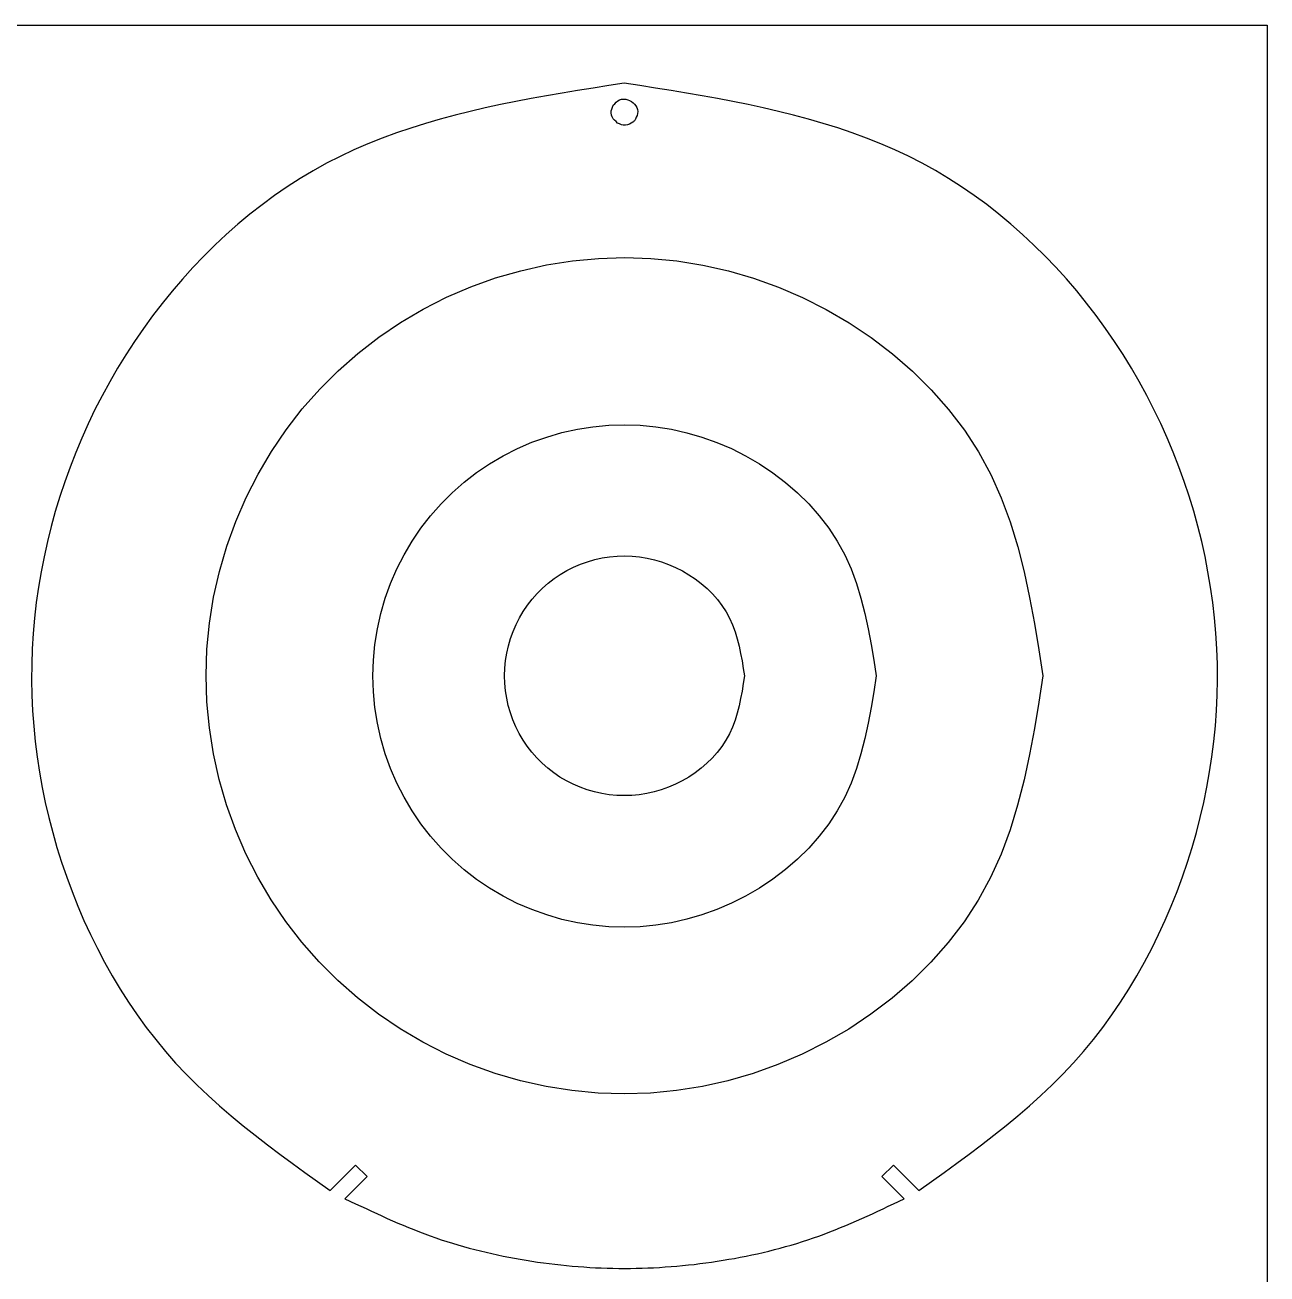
# Model space of a CAD drawing. Extents: x -314 to 250, y -186 to 186.
# Drawn here: x 34.5 to 249.8, y -30.5 to 186.1 of the extents above; entities that cross this region are included whole.
import ezdxf

# ---------------------------------------------------------------- set-up
doc = ezdxf.new("R2010")
doc.units = 0
doc.header["$MEASUREMENT"] = 0
doc.layers.get('0').update_dxf_attribs({"linetype": 'CONTINUOUS'})

msp = doc.modelspace()

# ---------------------------------------------------------------- linework, layer by layer
for p, q in [((-122.45, 186.12), (249.8, 186.12)), ((249.8, 186.12), (249.8, -186.12)), ((135.68, 175.62), (132.98, 175.19)), ((138.38, 176.04), (135.68, 175.62)), ((141.08, 175.62), (138.38, 176.04)), ((143.78, 175.19), (141.08, 175.62)), ((122.23, 173.36), (119.57, 172.85)), ((124.91, 173.84), (122.23, 173.36)), ((127.59, 174.31), (124.91, 173.84)), ((130.28, 174.75), (127.59, 174.31)), ((132.98, 175.19), (130.28, 174.75)), ((146.48, 174.76), (143.78, 175.19)), ((149.17, 174.31), (146.48, 174.76)), ((151.86, 173.85), (149.17, 174.31)), ((154.53, 173.36), (151.86, 173.85)), ((157.2, 172.85), (154.53, 173.36)), ((114.28, 171.74), (111.67, 171.13)), ((116.92, 172.31), (114.28, 171.74)), ((119.57, 172.85), (116.92, 172.31)), ((136.12, 170.86), (136.13, 171.21)), ((136.13, 171.21), (136.21, 171.55)), ((136.21, 171.55), (136.32, 171.88)), ((136.32, 171.88), (136.46, 172.21)), ((136.46, 172.21), (136.71, 172.47)), ((136.71, 172.47), (136.96, 172.73)), ((136.96, 172.73), (137.24, 172.95)), ((137.24, 172.95), (137.56, 173.12)), ((137.56, 173.12), (137.91, 173.23)), ((137.91, 173.23), (138.27, 173.28)), ((138.27, 173.28), (138.62, 173.26)), ((138.62, 173.26), (138.97, 173.17)), ((138.97, 173.17), (139.3, 173.03)), ((139.3, 173.03), (139.63, 172.87)), ((139.63, 172.87), (139.9, 172.64)), ((139.9, 172.64), (140.15, 172.39)), ((140.15, 172.39), (140.37, 172.12)), ((140.37, 172.12), (140.54, 171.82)), ((140.54, 171.82), (140.66, 171.48)), ((140.66, 171.48), (140.7, 171.12)), ((159.85, 172.32), (157.2, 172.85)), ((162.48, 171.75), (159.85, 172.32)), ((165.1, 171.14), (162.48, 171.75)), ((103.92, 169.05), (101.39, 168.25)), ((106.48, 169.79), (103.92, 169.05)), ((109.06, 170.48), (106.48, 169.79)), ((111.67, 171.13), (109.06, 170.48)), ((136.18, 170.51), (136.12, 170.86)), ((136.3, 170.17), (136.18, 170.51)), ((136.47, 169.87), (136.3, 170.17)), ((136.69, 169.6), (136.47, 169.87)), ((136.94, 169.36), (136.69, 169.6)), ((137.21, 169.12), (136.94, 169.36)), ((137.54, 168.96), (137.21, 169.12)), ((139.58, 169.09), (139.27, 168.91)), ((139.88, 169.29), (139.58, 169.09)), ((139.97, 169.35), (139.88, 169.29)), ((140.06, 169.42), (139.97, 169.35)), ((140.14, 169.5), (140.06, 169.42)), ((140.2, 169.59), (140.14, 169.5)), ((140.25, 169.69), (140.2, 169.59)), ((140.3, 169.79), (140.25, 169.69)), ((140.45, 170.11), (140.3, 169.79)), ((140.59, 170.44), (140.45, 170.11)), ((140.68, 170.77), (140.59, 170.44)), ((140.7, 171.12), (140.68, 170.77)), ((167.71, 170.49), (165.1, 171.14)), ((170.29, 169.8), (167.71, 170.49)), ((172.85, 169.06), (170.29, 169.8)), ((175.38, 168.26), (172.85, 169.06)), ((98.88, 167.4), (96.4, 166.48)), ((101.39, 168.25), (98.88, 167.4)), ((137.87, 168.82), (137.54, 168.96)), ((138.21, 168.74), (137.87, 168.82)), ((138.57, 168.73), (138.21, 168.74)), ((138.93, 168.79), (138.57, 168.73)), ((139.27, 168.91), (138.93, 168.79)), ((177.9, 167.41), (175.38, 168.26)), ((180.38, 166.5), (177.9, 167.41)), ((93.94, 165.5), (91.52, 164.45)), ((96.4, 166.48), (93.94, 165.5)), ((182.83, 165.52), (180.38, 166.5)), ((185.26, 164.47), (182.83, 165.52)), ((89.13, 163.33), (86.78, 162.13)), ((91.52, 164.45), (89.13, 163.33)), ((187.65, 163.35), (185.26, 164.47)), ((190, 162.15), (187.65, 163.35)), ((84.46, 160.85), (82.18, 159.49)), ((86.78, 162.13), (84.46, 160.85)), ((192.32, 160.87), (190, 162.15)), ((194.6, 159.51), (192.32, 160.87)), ((82.18, 159.49), (79.94, 158.05)), ((196.84, 158.07), (194.6, 159.51)), ((77.74, 156.53), (75.59, 154.95)), ((79.94, 158.05), (77.74, 156.53)), ((199.04, 156.56), (196.84, 158.07)), ((201.2, 154.97), (199.04, 156.56)), ((75.59, 154.95), (73.47, 153.29)), ((203.32, 153.32), (201.2, 154.97)), ((73.47, 153.29), (71.4, 151.57)), ((205.39, 151.6), (203.32, 153.32)), ((69.38, 149.78), (67.4, 147.93)), ((71.4, 151.57), (69.38, 149.78)), ((207.41, 149.81), (205.39, 151.6)), ((209.39, 147.96), (207.41, 149.81)), ((67.4, 147.93), (65.48, 146.02)), ((211.32, 146.05), (209.39, 147.96)), ((65.48, 146.02), (63.6, 144.05)), ((124.88, 144.5), (129.38, 145.22)), ((129.38, 145.22), (133.91, 145.65)), ((133.91, 145.65), (138.45, 145.79)), ((138.45, 145.79), (142.99, 145.64)), ((142.99, 145.64), (147.51, 145.2)), ((147.51, 145.2), (151.99, 144.48)), ((213.2, 144.09), (211.32, 146.05)), ((63.6, 144.05), (61.77, 142.03)), ((116.05, 142.24), (120.43, 143.51)), ((120.43, 143.51), (124.88, 144.5)), ((151.99, 144.48), (156.43, 143.48)), ((156.43, 143.48), (160.8, 142.21)), ((215.03, 142.07), (213.2, 144.09)), ((61.77, 142.03), (60, 139.96)), ((111.75, 140.7), (116.05, 142.24)), ((160.8, 142.21), (165.09, 140.67)), ((216.81, 140), (215.03, 142.07)), ((60, 139.96), (58.28, 137.84)), ((103.5, 136.84), (107.56, 138.9)), ((107.56, 138.9), (111.75, 140.7)), ((165.09, 140.67), (169.29, 138.86)), ((169.29, 138.86), (173.39, 136.79)), ((218.53, 137.88), (216.81, 140)), ((58.28, 137.84), (56.61, 135.67)), ((99.57, 134.52), (103.5, 136.84)), ((173.39, 136.79), (177.36, 134.47)), ((220.19, 135.71), (218.53, 137.88)), ((56.61, 135.67), (55.01, 133.46)), ((95.8, 131.96), (99.57, 134.52)), ((177.36, 134.47), (181.19, 131.91)), ((221.8, 133.5), (220.19, 135.71)), ((55.01, 133.46), (53.46, 131.21)), ((223.36, 131.24), (221.8, 133.5)), ((53.46, 131.21), (51.97, 128.92)), ((92.21, 129.16), (95.8, 131.96)), ((181.19, 131.91), (184.85, 129.11)), ((224.85, 128.95), (223.36, 131.24)), ((51.97, 128.92), (50.53, 126.59)), ((88.79, 126.15), (92.21, 129.16)), ((184.85, 129.11), (188.32, 126.09)), ((226.28, 126.62), (224.85, 128.95)), ((50.53, 126.59), (49.17, 124.23)), ((85.57, 122.93), (88.79, 126.15)), ((188.32, 126.09), (191.57, 122.87)), ((227.65, 124.26), (226.28, 126.62)), ((49.17, 124.23), (47.86, 121.83)), ((228.96, 121.87), (227.65, 124.26)), ((47.86, 121.83), (46.62, 119.41)), ((82.55, 119.52), (85.57, 122.93)), ((191.57, 122.87), (194.58, 119.45)), ((230.2, 119.44), (228.96, 121.87)), ((46.62, 119.41), (45.44, 116.96)), ((79.76, 115.92), (82.55, 119.52)), ((194.58, 119.45), (197.33, 115.85)), ((231.38, 116.99), (230.2, 119.44)), ((232.5, 114.51), (231.38, 116.99)), ((45.44, 116.96), (44.33, 114.48)), ((77.2, 112.15), (79.76, 115.92)), ((124.94, 114.66), (127.57, 115.42)), ((127.57, 115.42), (130.25, 116.02)), ((130.25, 116.02), (132.95, 116.45)), ((132.95, 116.45), (135.68, 116.7)), ((135.68, 116.7), (138.41, 116.79)), ((138.41, 116.79), (141.14, 116.7)), ((141.14, 116.7), (143.85, 116.44)), ((143.85, 116.44), (146.55, 116.01)), ((146.55, 116.01), (149.21, 115.41)), ((149.21, 115.41), (151.84, 114.64)), ((197.33, 115.85), (199.78, 112.09)), ((44.33, 114.48), (43.28, 111.97)), ((119.84, 112.65), (122.35, 113.74)), ((122.35, 113.74), (124.94, 114.66)), ((151.84, 114.64), (154.42, 113.72)), ((154.42, 113.72), (156.95, 112.64)), ((233.55, 112.01), (232.5, 114.51)), ((43.28, 111.97), (42.29, 109.45)), ((74.88, 108.23), (77.2, 112.15)), ((115.03, 110.02), (117.39, 111.42)), ((117.39, 111.42), (119.84, 112.65)), ((156.95, 112.64), (159.41, 111.4)), ((159.41, 111.4), (161.8, 110.01)), ((199.78, 112.09), (201.91, 108.17)), ((234.53, 109.48), (233.55, 112.01)), ((42.29, 109.45), (41.37, 106.9)), ((110.6, 106.81), (112.76, 108.48)), ((112.76, 108.48), (115.03, 110.02)), ((161.8, 110.01), (164.11, 108.47)), ((164.11, 108.47), (166.31, 106.79)), ((235.45, 106.94), (234.53, 109.48)), ((41.37, 106.9), (40.52, 104.33)), ((72.81, 104.17), (74.88, 108.23)), ((108.55, 104.99), (110.6, 106.81)), ((166.31, 106.79), (168.4, 104.98)), ((201.91, 108.17), (203.73, 104.1)), ((236.31, 104.37), (235.45, 106.94)), ((40.52, 104.33), (39.74, 101.74)), ((71.01, 99.99), (72.81, 104.17)), ((106.61, 103.06), (108.55, 104.99)), ((168.4, 104.98), (170.36, 103.05)), ((203.73, 104.1), (205.28, 99.92)), ((237.09, 101.78), (236.31, 104.37)), ((104.8, 101.01), (106.61, 103.06)), ((170.36, 103.05), (172.17, 101)), ((39.74, 101.74), (39.02, 99.14)), ((69.46, 95.7), (71.01, 99.99)), ((103.12, 98.84), (104.8, 101.01)), ((172.17, 101), (173.83, 98.84)), ((205.28, 99.92), (206.59, 95.63)), ((237.81, 99.18), (237.09, 101.78)), ((39.02, 99.14), (38.37, 96.52)), ((101.58, 96.58), (103.12, 98.84)), ((173.83, 98.84), (175.3, 96.57)), ((238.47, 96.56), (237.81, 99.18)), ((38.37, 96.52), (37.78, 93.89)), ((68.19, 91.32), (69.46, 95.7)), ((100.19, 94.22), (101.58, 96.58)), ((175.3, 96.57), (176.59, 94.22)), ((206.59, 95.63), (207.7, 91.25)), ((239.05, 93.92), (238.47, 96.56)), ((37.78, 93.89), (37.27, 91.25)), ((98.95, 91.78), (100.19, 94.22)), ((132.01, 93.03), (133.27, 93.39)), ((133.27, 93.39), (134.54, 93.68)), ((134.54, 93.68), (135.83, 93.88)), ((135.83, 93.88), (137.13, 94)), ((137.13, 94), (138.44, 94.04)), ((138.44, 94.04), (139.74, 93.99)), ((139.74, 93.99), (141.03, 93.87)), ((141.03, 93.87), (142.32, 93.66)), ((142.32, 93.66), (143.59, 93.37)), ((143.59, 93.37), (144.84, 93)), ((176.59, 94.22), (177.69, 91.78)), ((239.56, 91.28), (239.05, 93.92)), ((37.27, 91.25), (36.82, 88.59)), ((67.19, 86.88), (68.19, 91.32)), ((97.86, 89.27), (98.95, 91.78)), ((127.28, 90.82), (128.41, 91.49)), ((128.41, 91.49), (129.58, 92.08)), ((129.58, 92.08), (130.78, 92.59)), ((130.78, 92.59), (132.01, 93.03)), ((144.84, 93), (146.07, 92.56)), ((146.07, 92.56), (147.27, 92.04)), ((147.27, 92.04), (148.45, 91.44)), ((148.45, 91.44), (149.59, 90.78)), ((177.69, 91.78), (178.62, 89.26)), ((207.7, 91.25), (208.65, 86.8)), ((240.01, 88.63), (239.56, 91.28)), ((96.94, 86.69), (97.86, 89.27)), ((124.19, 88.42), (125.17, 89.29)), ((125.17, 89.29), (126.2, 90.09)), ((126.2, 90.09), (127.28, 90.82)), ((149.59, 90.78), (150.68, 90.04)), ((150.68, 90.04), (151.73, 89.24)), ((151.73, 89.24), (152.73, 88.37)), ((178.62, 89.26), (179.41, 86.68)), ((36.82, 88.59), (36.45, 85.93)), ((66.47, 82.37), (67.19, 86.88)), ((96.18, 84.05), (96.94, 86.69)), ((122.41, 86.52), (123.27, 87.5)), ((123.27, 87.5), (124.19, 88.42)), ((152.73, 88.37), (153.66, 87.45)), ((153.66, 87.45), (154.52, 86.47)), ((179.41, 86.68), (180.08, 84.05)), ((208.65, 86.8), (209.49, 82.3)), ((240.39, 85.96), (240.01, 88.63)), ((36.45, 85.93), (36.14, 83.26)), ((120.87, 84.41), (121.61, 85.49)), ((121.61, 85.49), (122.41, 86.52)), ((154.52, 86.47), (155.31, 85.43)), ((155.31, 85.43), (156.01, 84.35)), ((240.69, 83.29), (240.39, 85.96)), ((36.14, 83.26), (35.91, 80.59)), ((66.03, 77.84), (66.47, 82.37)), ((95.58, 81.38), (96.18, 84.05)), ((119.62, 82.12), (120.21, 83.28)), ((120.21, 83.28), (120.87, 84.41)), ((156.01, 84.35), (156.62, 83.23)), ((156.62, 83.23), (157.14, 82.07)), ((180.08, 84.05), (180.65, 81.38)), ((240.93, 80.62), (240.69, 83.29)), ((35.91, 80.59), (35.74, 77.91)), ((95.15, 78.67), (95.58, 81.38)), ((118.66, 79.69), (119.1, 80.92)), ((119.1, 80.92), (119.62, 82.12)), ((157.14, 82.07), (157.58, 80.87)), ((157.58, 80.87), (157.96, 79.63)), ((180.65, 81.38), (181.16, 78.67)), ((209.49, 82.3), (210.25, 77.76)), ((241.09, 77.94), (240.93, 80.62)), ((94.88, 75.95), (95.15, 78.67)), ((118.01, 77.16), (118.3, 78.43)), ((118.3, 78.43), (118.66, 79.69)), ((157.96, 79.63), (158.28, 78.38)), ((158.28, 78.38), (158.55, 77.1)), ((181.16, 78.67), (181.61, 75.94)), ((35.74, 77.91), (35.65, 75.23)), ((65.88, 73.28), (66.03, 77.84)), ((94.8, 73.21), (94.88, 75.95)), ((117.68, 74.57), (117.8, 75.87)), ((117.8, 75.87), (118.01, 77.16)), ((158.55, 77.1), (158.79, 75.81)), ((181.61, 75.94), (182.05, 73.21)), ((210.25, 77.76), (210.96, 73.21)), ((241.19, 75.26), (241.09, 77.94)), ((35.65, 75.23), (35.63, 72.55)), ((117.63, 73.26), (117.68, 74.57)), ((158.79, 75.81), (159.01, 74.51)), ((159.01, 74.51), (159.21, 73.21)), ((241.21, 72.57), (241.19, 75.26)), ((35.63, 72.55), (35.68, 69.87)), ((66.02, 68.73), (65.88, 73.28)), ((94.88, 70.47), (94.8, 73.21)), ((117.67, 71.96), (117.63, 73.26)), ((117.79, 70.65), (117.67, 71.96)), ((159.01, 71.9), (158.79, 70.6)), ((159.21, 73.21), (159.01, 71.9)), ((182.05, 73.21), (181.61, 70.47)), ((210.96, 73.21), (210.24, 68.65)), ((241.16, 69.89), (241.21, 72.57)), ((35.68, 69.87), (35.81, 67.19)), ((95.15, 67.74), (94.88, 70.47)), ((117.99, 69.36), (117.79, 70.65)), ((118.27, 68.09), (117.99, 69.36)), ((158.79, 70.6), (158.55, 69.31)), ((181.61, 70.47), (181.16, 67.74)), ((241.04, 67.22), (241.16, 69.89)), ((35.81, 67.19), (36, 64.52)), ((66.46, 64.19), (66.02, 68.73)), ((95.58, 65.03), (95.15, 67.74)), ((118.63, 66.83), (118.27, 68.09)), ((158.28, 68.03), (157.96, 66.78)), ((158.55, 69.31), (158.28, 68.03)), ((181.16, 67.74), (180.65, 65.03)), ((210.24, 68.65), (209.48, 64.12)), ((240.84, 64.54), (241.04, 67.22)), ((96.18, 62.36), (95.58, 65.03)), ((119.07, 65.6), (118.63, 66.83)), ((119.58, 64.4), (119.07, 65.6)), ((157.58, 65.55), (157.13, 64.35)), ((157.96, 66.78), (157.58, 65.55)), ((180.65, 65.03), (180.08, 62.36)), ((36, 64.52), (36.26, 61.85)), ((67.17, 59.69), (66.46, 64.19)), ((120.17, 63.23), (119.58, 64.4)), ((120.83, 62.1), (120.17, 63.23)), ((156.61, 63.19), (156, 62.06)), ((157.13, 64.35), (156.61, 63.19)), ((209.48, 64.12), (208.65, 59.61)), ((240.58, 61.87), (240.84, 64.54)), ((36.26, 61.85), (36.6, 59.19)), ((96.94, 59.73), (96.18, 62.36)), ((121.56, 61.02), (120.83, 62.1)), ((122.36, 59.99), (121.56, 61.02)), ((155.29, 60.99), (154.5, 59.96)), ((156, 62.06), (155.29, 60.99)), ((180.08, 62.36), (179.41, 59.73)), ((240.25, 59.21), (240.58, 61.87)), ((36.6, 59.19), (37, 56.54)), ((68.17, 55.24), (67.17, 59.69)), ((97.86, 57.15), (96.94, 59.73)), ((123.22, 59.01), (122.36, 59.99)), ((124.14, 58.08), (123.22, 59.01)), ((153.63, 58.98), (152.7, 58.06)), ((154.5, 59.96), (153.63, 58.98)), ((179.41, 59.73), (178.62, 57.15)), ((208.65, 59.61), (207.69, 55.17)), ((239.84, 56.56), (240.25, 59.21)), ((37, 56.54), (37.47, 53.89)), ((98.95, 54.63), (97.86, 57.15)), ((125.12, 57.22), (124.14, 58.08)), ((126.15, 56.42), (125.12, 57.22)), ((127.23, 55.68), (126.15, 56.42)), ((150.64, 56.4), (149.54, 55.67)), ((151.7, 57.2), (150.64, 56.4)), ((152.7, 58.06), (151.7, 57.2)), ((178.62, 57.15), (177.69, 54.64)), ((239.37, 53.92), (239.84, 56.56)), ((69.43, 50.86), (68.17, 55.24)), ((100.19, 52.19), (98.95, 54.63)), ((128.36, 55.02), (127.23, 55.68)), ((129.52, 54.43), (128.36, 55.02)), ((130.72, 53.91), (129.52, 54.43)), ((147.23, 54.42), (146.02, 53.91)), ((148.4, 55.01), (147.23, 54.42)), ((149.54, 55.67), (148.4, 55.01)), ((177.69, 54.64), (176.59, 52.19)), ((207.69, 55.17), (206.57, 50.79)), ((37.47, 53.89), (38.01, 51.26)), ((101.58, 49.83), (100.19, 52.19)), ((131.95, 53.47), (130.72, 53.91)), ((133.21, 53.11), (131.95, 53.47)), ((134.49, 52.83), (133.21, 53.11)), ((135.78, 52.62), (134.49, 52.83)), ((137.08, 52.5), (135.78, 52.62)), ((138.38, 52.46), (137.08, 52.5)), ((139.68, 52.5), (138.38, 52.46)), ((140.98, 52.62), (139.68, 52.5)), ((142.26, 52.83), (140.98, 52.62)), ((143.54, 53.11), (142.26, 52.83)), ((144.79, 53.47), (143.54, 53.11)), ((146.02, 53.91), (144.79, 53.47)), ((176.59, 52.19), (175.3, 49.84)), ((238.83, 51.29), (239.37, 53.92)), ((38.01, 51.26), (38.62, 48.65)), ((70.97, 46.57), (69.43, 50.86)), ((103.12, 47.57), (101.58, 49.83)), ((175.3, 49.84), (173.83, 47.58)), ((206.57, 50.79), (205.26, 46.5)), ((238.23, 48.67), (238.83, 51.29)), ((38.62, 48.65), (39.29, 46.04)), ((237.55, 46.06), (238.23, 48.67)), ((39.29, 46.04), (40.03, 43.46)), ((72.77, 42.38), (70.97, 46.57)), ((104.8, 45.41), (103.12, 47.57)), ((173.83, 47.58), (172.17, 45.42)), ((205.26, 46.5), (203.71, 42.31)), ((236.81, 43.48), (237.55, 46.06)), ((40.03, 43.46), (40.84, 40.89)), ((106.61, 43.36), (104.8, 45.41)), ((108.55, 41.42), (106.61, 43.36)), ((170.36, 43.37), (168.4, 41.43)), ((172.17, 45.42), (170.36, 43.37)), ((236.01, 40.91), (236.81, 43.48)), ((74.83, 38.32), (72.77, 42.38)), ((110.6, 39.61), (108.55, 41.42)), ((168.4, 41.43), (166.31, 39.62)), ((203.71, 42.31), (201.89, 38.25)), ((40.84, 40.89), (41.71, 38.34)), ((112.76, 37.93), (110.6, 39.61)), ((166.31, 39.62), (164.11, 37.95)), ((235.14, 38.35), (236.01, 40.91)), ((41.71, 38.34), (42.64, 35.81)), ((77.15, 34.4), (74.83, 38.32)), ((115.03, 36.39), (112.76, 37.93)), ((164.11, 37.95), (161.8, 36.41)), ((201.89, 38.25), (199.75, 34.34)), ((234.2, 35.82), (235.14, 38.35)), ((42.64, 35.81), (43.64, 33.3)), ((117.39, 35), (115.03, 36.39)), ((119.83, 33.76), (117.39, 35)), ((159.41, 35.02), (156.95, 33.78)), ((161.8, 36.41), (159.41, 35.02)), ((233.2, 33.31), (234.2, 35.82)), ((43.64, 33.3), (44.71, 30.82)), ((79.71, 30.63), (77.15, 34.4)), ((122.35, 32.68), (119.83, 33.76)), ((124.94, 31.76), (122.35, 32.68)), ((154.42, 32.69), (151.84, 31.77)), ((156.95, 33.78), (154.42, 32.69)), ((199.75, 34.34), (197.29, 30.57)), ((232.14, 30.83), (233.2, 33.31)), ((44.71, 30.82), (45.83, 28.36)), ((82.5, 27.04), (79.71, 30.63)), ((127.57, 30.99), (124.94, 31.76)), ((130.25, 30.4), (127.57, 30.99)), ((132.95, 29.97), (130.25, 30.4)), ((146.55, 30.41), (143.85, 29.97)), ((149.21, 31.01), (146.55, 30.41)), ((151.84, 31.77), (149.21, 31.01)), ((197.29, 30.57), (194.54, 26.98)), ((231.01, 28.38), (232.14, 30.83)), ((45.83, 28.36), (47.03, 25.94)), ((135.68, 29.71), (132.95, 29.97)), ((138.41, 29.62), (135.68, 29.71)), ((141.14, 29.71), (138.41, 29.62)), ((143.85, 29.97), (141.14, 29.71)), ((229.82, 25.95), (231.01, 28.38)), ((85.51, 23.62), (82.5, 27.04)), ((194.54, 26.98), (191.53, 23.57)), ((47.03, 25.94), (48.28, 23.55)), ((228.57, 23.57), (229.82, 25.95)), ((48.28, 23.55), (49.6, 21.2)), ((88.73, 20.4), (85.51, 23.62)), ((191.53, 23.57), (188.27, 20.35)), ((227.25, 21.22), (228.57, 23.57)), ((49.6, 21.2), (50.98, 18.9)), ((92.14, 17.38), (88.73, 20.4)), ((188.27, 20.35), (184.79, 17.34)), ((225.87, 18.91), (227.25, 21.22)), ((50.98, 18.9), (52.43, 16.63)), ((95.74, 14.58), (92.14, 17.38)), ((184.79, 17.34), (181.13, 14.54)), ((224.42, 16.64), (225.87, 18.91)), ((52.43, 16.63), (53.93, 14.42)), ((222.91, 14.43), (224.42, 16.64)), ((53.93, 14.42), (55.51, 12.25)), ((99.5, 12.02), (95.74, 14.58)), ((181.13, 14.54), (177.29, 11.98)), ((221.34, 12.26), (222.91, 14.43)), ((55.51, 12.25), (57.14, 10.14)), ((103.43, 9.7), (99.5, 12.02)), ((177.29, 11.98), (173.32, 9.67)), ((219.71, 10.15), (221.34, 12.26)), ((57.14, 10.14), (58.84, 8.08)), ((107.49, 7.63), (103.43, 9.7)), ((173.32, 9.67), (169.22, 7.61)), ((218.01, 8.09), (219.71, 10.15)), ((58.84, 8.08), (60.6, 6.08)), ((111.68, 5.83), (107.49, 7.63)), ((169.22, 7.61), (165.02, 5.81)), ((216.25, 6.09), (218.01, 8.09)), ((60.6, 6.08), (62.42, 4.15)), ((115.98, 4.28), (111.68, 5.83)), ((165.02, 5.81), (160.73, 4.27)), ((214.42, 4.15), (216.25, 6.09)), ((62.42, 4.15), (64.3, 2.27)), ((64.3, 2.27), (66.23, 0.44)), ((120.36, 3.01), (115.98, 4.28)), ((124.81, 2.01), (120.36, 3.01)), ((156.35, 3), (151.92, 2)), ((160.73, 4.27), (156.35, 3)), ((210.61, 0.44), (212.54, 2.27)), ((212.54, 2.27), (214.42, 4.15)), ((66.23, 0.44), (68.21, -1.34)), ((129.3, 1.29), (124.81, 2.01)), ((133.83, 0.86), (129.3, 1.29)), ((138.38, 0.71), (133.83, 0.86)), ((142.92, 0.85), (138.38, 0.71)), ((147.44, 1.29), (142.92, 0.85)), ((151.92, 2), (147.44, 1.29)), ((208.63, -1.34), (210.61, 0.44)), ((68.21, -1.34), (70.23, -3.08)), ((206.61, -3.08), (208.63, -1.34)), ((70.23, -3.08), (72.29, -4.79)), ((204.55, -4.78), (206.61, -3.08)), ((72.29, -4.79), (74.39, -6.45)), ((74.39, -6.45), (76.51, -8.1)), ((200.33, -8.09), (202.46, -6.45)), ((202.46, -6.45), (204.55, -4.78)), ((76.51, -8.1), (78.65, -9.71)), ((198.19, -9.71), (200.33, -8.09)), ((78.65, -9.71), (80.82, -11.31)), ((196.02, -11.31), (198.19, -9.71)), ((80.82, -11.31), (83, -12.9)), ((83, -12.9), (85.19, -14.47)), ((87.38, -16.04), (91.8, -11.63)), ((91.8, -11.63), (93.79, -13.63)), ((183.05, -13.63), (185.05, -11.63)), ((185.05, -11.63), (189.46, -16.04)), ((191.65, -14.47), (193.84, -12.9)), ((193.84, -12.9), (196.02, -11.31)), ((85.19, -14.47), (87.38, -16.04)), ((93.79, -13.63), (89.96, -17.46)), ((186.88, -17.46), (183.05, -13.63)), ((189.46, -16.04), (191.65, -14.47)), ((89.96, -17.46), (91.79, -18.32)), ((91.79, -18.32), (92.7, -18.75)), ((92.7, -18.75), (93.61, -19.18)), ((93.61, -19.18), (94.53, -19.61)), ((182.32, -19.62), (183.23, -19.19)), ((183.23, -19.19), (184.14, -18.76)), ((184.14, -18.76), (185.06, -18.33)), ((185.06, -18.33), (186.88, -17.46)), ((94.53, -19.61), (95.45, -20.03)), ((95.45, -20.03), (96.37, -20.45)), ((96.37, -20.45), (97.29, -20.86)), ((97.29, -20.86), (98.21, -21.27)), ((98.21, -21.27), (99.13, -21.67)), ((177.72, -21.69), (178.64, -21.29)), ((178.64, -21.29), (179.56, -20.88)), ((179.56, -20.88), (180.48, -20.47)), ((180.48, -20.47), (181.4, -20.05)), ((181.4, -20.05), (182.32, -19.62)), ((99.13, -21.67), (100.06, -22.06)), ((100.06, -22.06), (100.99, -22.45)), ((100.99, -22.45), (101.92, -22.82)), ((101.92, -22.82), (102.86, -23.19)), ((102.86, -23.19), (103.8, -23.55)), ((103.8, -23.55), (104.75, -23.9)), ((172.11, -23.93), (173.05, -23.58)), ((173.05, -23.58), (173.99, -23.22)), ((173.99, -23.22), (174.93, -22.85)), ((174.93, -22.85), (175.86, -22.47)), ((175.86, -22.47), (176.79, -22.09)), ((176.79, -22.09), (177.72, -21.69)), ((104.75, -23.9), (105.7, -24.23)), ((105.7, -24.23), (106.65, -24.56)), ((106.65, -24.56), (107.61, -24.87)), ((107.61, -24.87), (108.57, -25.17)), ((108.57, -25.17), (109.54, -25.46)), ((109.54, -25.46), (110.51, -25.74)), ((110.51, -25.74), (111.48, -26.01)), ((165.38, -26.03), (166.35, -25.77)), ((166.35, -25.77), (167.32, -25.49)), ((167.32, -25.49), (168.28, -25.2)), ((168.28, -25.2), (169.25, -24.9)), ((169.25, -24.9), (170.2, -24.59)), ((170.2, -24.59), (171.16, -24.26)), ((171.16, -24.26), (172.11, -23.93)), ((111.48, -26.01), (112.45, -26.26)), ((112.45, -26.26), (113.43, -26.51)), ((113.43, -26.51), (114.41, -26.75)), ((114.41, -26.75), (115.4, -26.98)), ((115.4, -26.98), (116.39, -27.19)), ((116.39, -27.19), (117.37, -27.4)), ((117.37, -27.4), (118.37, -27.59)), ((118.37, -27.59), (119.36, -27.78)), ((119.36, -27.78), (120.35, -27.96)), ((120.35, -27.96), (121.35, -28.13)), ((121.35, -28.13), (122.35, -28.29)), ((154.5, -28.3), (155.5, -28.14)), ((155.5, -28.14), (156.5, -27.97)), ((156.5, -27.97), (157.49, -27.8)), ((157.49, -27.8), (158.49, -27.61)), ((158.49, -27.61), (159.48, -27.42)), ((159.48, -27.42), (160.47, -27.21)), ((160.47, -27.21), (161.45, -27)), ((161.45, -27), (162.44, -26.77)), ((162.44, -26.77), (163.42, -26.54)), ((163.42, -26.54), (164.4, -26.29)), ((164.4, -26.29), (165.38, -26.03)), ((122.35, -28.29), (123.35, -28.44)), ((123.35, -28.44), (124.35, -28.58)), ((124.35, -28.58), (125.35, -28.71)), ((125.35, -28.71), (126.35, -28.83)), ((126.35, -28.83), (127.35, -28.94)), ((127.35, -28.94), (128.36, -29.05)), ((128.36, -29.05), (129.36, -29.14)), ((129.36, -29.14), (130.37, -29.22)), ((130.37, -29.22), (131.37, -29.3)), ((131.37, -29.3), (132.38, -29.36)), ((132.38, -29.36), (133.38, -29.42)), ((133.38, -29.42), (134.39, -29.46)), ((134.39, -29.46), (135.4, -29.5)), ((135.4, -29.5), (136.41, -29.52)), ((136.41, -29.52), (137.42, -29.54)), ((137.42, -29.54), (138.42, -29.54)), ((138.42, -29.54), (139.43, -29.54)), ((139.43, -29.54), (140.44, -29.52)), ((140.44, -29.52), (141.45, -29.5)), ((141.45, -29.5), (142.46, -29.46)), ((142.46, -29.46), (143.46, -29.42)), ((143.46, -29.42), (144.47, -29.36)), ((144.47, -29.36), (145.48, -29.3)), ((145.48, -29.3), (146.48, -29.23)), ((146.48, -29.23), (147.49, -29.14)), ((147.49, -29.14), (148.49, -29.05)), ((148.49, -29.05), (149.5, -28.95)), ((149.5, -28.95), (150.5, -28.84)), ((150.5, -28.84), (151.5, -28.72)), ((151.5, -28.72), (152.5, -28.59)), ((152.5, -28.59), (153.5, -28.45)), ((153.5, -28.45), (154.5, -28.3))]:
    msp.add_line(p, q)

doc.saveas('drawing.dxf')
